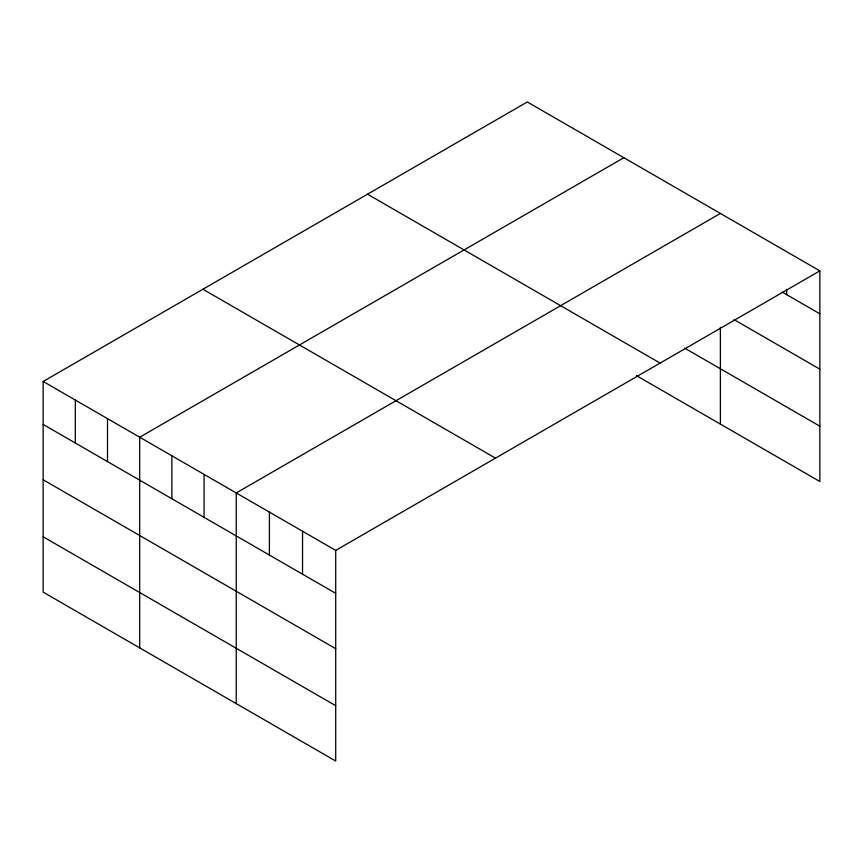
<?xml version="1.0" encoding="UTF-8"?>
<svg xmlns="http://www.w3.org/2000/svg" width="863" height="863" viewBox="0 0 863 863"><rect width="100%" height="100%" fill="white"/><g stroke="black" fill="none" stroke-linecap="round" stroke-linejoin="round"><path stroke-width="1.29" d="M43.15 381.478L335.707 550.389L335.707 761.037L43.15 592.137L43.15 381.478L527.293 101.963L819.85 270.863L819.85 481.522L636.484 375.653M623.841 157.702L139.698 437.217L139.698 647.876M720.378 213.441L236.235 492.956L236.235 703.615M335.707 550.389L819.85 270.863M782.115 292.039L819.85 313.819M734.1 319.655L819.85 369.159M684.747 348.188L819.85 426.182M367.53 194.197L660.087 363.107M202.913 289.234L495.47 458.145M43.15 424.434L335.707 593.345M43.15 479.774L335.707 648.685M43.15 536.797L335.707 705.697M786.689 289.31L786.689 294.682M720.378 327.282L720.378 424.089M302.546 531.241L302.546 574.197M269.396 512.093L269.396 555.06M204.056 474.38L204.056 517.336M171.877 455.793L171.877 498.76M107.508 418.641L107.508 461.597M75.329 400.054L75.329 443.021"/></g></svg>
